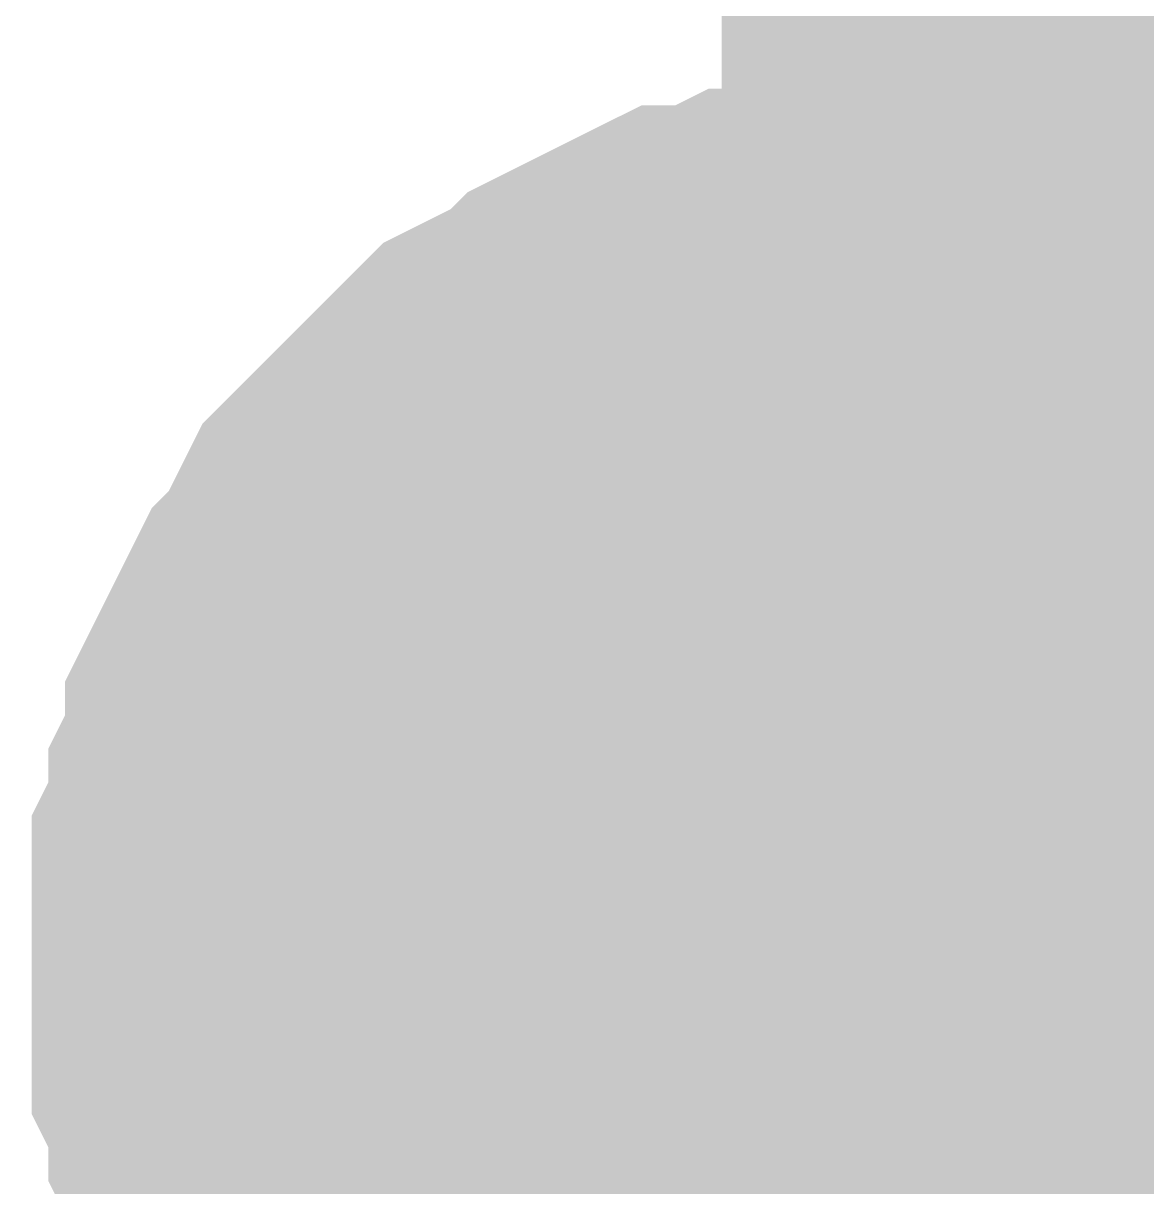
# Model space of a CAD drawing. Header units: inches. Extents: x 0 to 569, y 0 to 432.
# Drawn here: x 60.306 to 61.133, y 81.109 to 81.967 of the extents above; entities that cross this region are included whole.
import ezdxf

# ---------------------------------------------------------------- set-up
doc = ezdxf.new("R2010")
doc.units = ezdxf.units.IN
doc.layers.add('Sheet', color=255, linetype='Continuous')

msp = doc.modelspace()

# ---------------------------------------------------------------- linework, layer by layer
at = {"layer": 'Sheet'}
for points in [[(60.96992, 81.27256, 0.29972, 0.29972, 0), (63.5, 116.83008, 0.29972, 0.29972, 0), (55.88496, 119.37256, 0.29972, 0.29972, 0)], [(25.4, 93.97256, 0.29972, 0.29972, 0), (35.56992, 93.97256, 0.29972, 0.29972, 0), (35.56992, 91.43008, 0.29972, 0.29972, 0), (40.64248, 91.43008, 0.29972, 0.29972, 0), (40.64248, 83.81504, 0.29972, 0.29972, 0), (60.96992, 83.81504, 0.29972, 0.29972, 0), (60.96992, 81.27256, 0.29972, 0.29972, 0)], [(60.46143, 81.27256, 0.29972, 0.29972, 0), (60.46143, 81.29736, 0.29972, 0.29972, 0), (60.46143, 81.32217, 0.29972, 0.29972, 0), (60.46143, 81.34697, 0.29972, 0.29972, 0), (60.47383, 81.37178, 0.29972, 0.29972, 0), (60.47383, 81.39658, 0.29972, 0.29972, 0), (60.48623, 81.42139, 0.29972, 0.29972, 0), (60.48623, 81.44619, 0.29972, 0.29972, 0), (60.49863, 81.471, 0.29972, 0.29972, 0), (60.51104, 81.4958, 0.29972, 0.29972, 0), (60.52344, 81.52061, 0.29972, 0.29972, 0), (60.53584, 81.53301, 0.29972, 0.29972, 0), (60.54824, 81.55781, 0.29972, 0.29972, 0), (60.56064, 81.58262, 0.29972, 0.29972, 0), (60.57305, 81.59502, 0.29972, 0.29972, 0), (60.59785, 81.61982, 0.29972, 0.29972, 0), (60.61025, 81.63223, 0.29972, 0.29972, 0), (60.62266, 81.64463, 0.29972, 0.29972, 0), (60.64746, 81.66943, 0.29972, 0.29972, 0), (60.65986, 81.68184, 0.29972, 0.29972, 0), (60.68467, 81.69424, 0.29972, 0.29972, 0), (60.70947, 81.70664, 0.29972, 0.29972, 0), (60.72187, 81.71904, 0.29972, 0.29972, 0), (60.74668, 81.73145, 0.29972, 0.29972, 0), (60.77148, 81.74385, 0.29972, 0.29972, 0), (60.79629, 81.75625, 0.29972, 0.29972, 0), (60.82109, 81.75625, 0.29972, 0.29972, 0), (60.8459, 81.76865, 0.29972, 0.29972, 0), (60.8707, 81.76865, 0.29972, 0.29972, 0), (60.89551, 81.78105, 0.29972, 0.29972, 0), (60.92031, 81.78105, 0.29972, 0.29972, 0), (60.94512, 81.78105, 0.29972, 0.29972, 0), (60.96992, 81.78105, 0.29972, 0.29972, 0)], [(60.46143, 81.27256, 0.29972, 0.29972, 0), (60.46143, 81.29736, 0.29972, 0.29972, 0), (60.46143, 81.32217, 0.29972, 0.29972, 0), (60.46143, 81.34697, 0.29972, 0.29972, 0), (60.47383, 81.37178, 0.29972, 0.29972, 0), (60.47383, 81.39658, 0.29972, 0.29972, 0), (60.48623, 81.42139, 0.29972, 0.29972, 0), (60.48623, 81.44619, 0.29972, 0.29972, 0), (60.49863, 81.471, 0.29972, 0.29972, 0), (60.51104, 81.4958, 0.29972, 0.29972, 0), (60.52344, 81.52061, 0.29972, 0.29972, 0), (60.53584, 81.53301, 0.29972, 0.29972, 0), (60.54824, 81.55781, 0.29972, 0.29972, 0), (60.56064, 81.58262, 0.29972, 0.29972, 0), (60.57305, 81.59502, 0.29972, 0.29972, 0), (60.59785, 81.61982, 0.29972, 0.29972, 0), (60.61025, 81.63223, 0.29972, 0.29972, 0), (60.62266, 81.64463, 0.29972, 0.29972, 0), (60.64746, 81.66943, 0.29972, 0.29972, 0), (60.65986, 81.68184, 0.29972, 0.29972, 0), (60.68467, 81.69424, 0.29972, 0.29972, 0), (60.70947, 81.70664, 0.29972, 0.29972, 0), (60.72187, 81.71904, 0.29972, 0.29972, 0), (60.74668, 81.73145, 0.29972, 0.29972, 0), (60.77148, 81.74385, 0.29972, 0.29972, 0), (60.79629, 81.75625, 0.29972, 0.29972, 0), (60.82109, 81.75625, 0.29972, 0.29972, 0), (60.8459, 81.76865, 0.29972, 0.29972, 0), (60.8707, 81.76865, 0.29972, 0.29972, 0), (60.89551, 81.78105, 0.29972, 0.29972, 0), (60.92031, 81.78105, 0.29972, 0.29972, 0), (60.94512, 81.78105, 0.29972, 0.29972, 0), (60.96992, 81.78105, 0.29972, 0.29972, 0)], [(60.46143, 81.27256, 0.29972, 0.29972, 0), (60.46143, 81.29736, 0.29972, 0.29972, 0), (60.46143, 81.32217, 0.29972, 0.29972, 0), (60.46143, 81.34697, 0.29972, 0.29972, 0), (60.47383, 81.37178, 0.29972, 0.29972, 0), (60.47383, 81.39658, 0.29972, 0.29972, 0), (60.48623, 81.42139, 0.29972, 0.29972, 0), (60.48623, 81.44619, 0.29972, 0.29972, 0), (60.49863, 81.471, 0.29972, 0.29972, 0), (60.51104, 81.4958, 0.29972, 0.29972, 0), (60.52344, 81.52061, 0.29972, 0.29972, 0), (60.53584, 81.53301, 0.29972, 0.29972, 0), (60.54824, 81.55781, 0.29972, 0.29972, 0), (60.56064, 81.58262, 0.29972, 0.29972, 0), (60.57305, 81.59502, 0.29972, 0.29972, 0), (60.59785, 81.61982, 0.29972, 0.29972, 0), (60.61025, 81.63223, 0.29972, 0.29972, 0), (60.62266, 81.64463, 0.29972, 0.29972, 0), (60.64746, 81.66943, 0.29972, 0.29972, 0), (60.65986, 81.68184, 0.29972, 0.29972, 0), (60.68467, 81.69424, 0.29972, 0.29972, 0), (60.70947, 81.70664, 0.29972, 0.29972, 0), (60.72187, 81.71904, 0.29972, 0.29972, 0), (60.74668, 81.73145, 0.29972, 0.29972, 0), (60.77148, 81.74385, 0.29972, 0.29972, 0), (60.79629, 81.75625, 0.29972, 0.29972, 0), (60.82109, 81.75625, 0.29972, 0.29972, 0), (60.8459, 81.76865, 0.29972, 0.29972, 0), (60.8707, 81.76865, 0.29972, 0.29972, 0), (60.89551, 81.78105, 0.29972, 0.29972, 0), (60.92031, 81.78105, 0.29972, 0.29972, 0), (60.94512, 81.78105, 0.29972, 0.29972, 0), (60.96992, 81.78105, 0.29972, 0.29972, 0)], [(60.46143, 81.27256, 0.29972, 0.29972, 0), (60.46143, 81.29736, 0.29972, 0.29972, 0), (60.46143, 81.32217, 0.29972, 0.29972, 0), (60.46143, 81.34697, 0.29972, 0.29972, 0), (60.47383, 81.37178, 0.29972, 0.29972, 0), (60.47383, 81.39658, 0.29972, 0.29972, 0), (60.48623, 81.42139, 0.29972, 0.29972, 0), (60.48623, 81.44619, 0.29972, 0.29972, 0), (60.49863, 81.471, 0.29972, 0.29972, 0), (60.51104, 81.4958, 0.29972, 0.29972, 0), (60.52344, 81.52061, 0.29972, 0.29972, 0), (60.53584, 81.53301, 0.29972, 0.29972, 0), (60.54824, 81.55781, 0.29972, 0.29972, 0), (60.56064, 81.58262, 0.29972, 0.29972, 0), (60.57305, 81.59502, 0.29972, 0.29972, 0), (60.59785, 81.61982, 0.29972, 0.29972, 0), (60.61025, 81.63223, 0.29972, 0.29972, 0), (60.62266, 81.64463, 0.29972, 0.29972, 0), (60.64746, 81.66943, 0.29972, 0.29972, 0), (60.65986, 81.68184, 0.29972, 0.29972, 0), (60.68467, 81.69424, 0.29972, 0.29972, 0), (60.70947, 81.70664, 0.29972, 0.29972, 0), (60.72187, 81.71904, 0.29972, 0.29972, 0), (60.74668, 81.73145, 0.29972, 0.29972, 0), (60.77148, 81.74385, 0.29972, 0.29972, 0), (60.79629, 81.75625, 0.29972, 0.29972, 0), (60.82109, 81.75625, 0.29972, 0.29972, 0), (60.8459, 81.76865, 0.29972, 0.29972, 0), (60.8707, 81.76865, 0.29972, 0.29972, 0), (60.89551, 81.78105, 0.29972, 0.29972, 0), (60.92031, 81.78105, 0.29972, 0.29972, 0), (60.94512, 81.78105, 0.29972, 0.29972, 0), (60.96992, 81.78105, 0.29972, 0.29972, 0)], [(60.46143, 81.27256, 0.29972, 0.29972, 0), (60.46143, 81.29736, 0.29972, 0.29972, 0), (60.46143, 81.32217, 0.29972, 0.29972, 0), (60.46143, 81.34697, 0.29972, 0.29972, 0), (60.47383, 81.37178, 0.29972, 0.29972, 0), (60.47383, 81.39658, 0.29972, 0.29972, 0), (60.48623, 81.42139, 0.29972, 0.29972, 0), (60.48623, 81.44619, 0.29972, 0.29972, 0), (60.49863, 81.471, 0.29972, 0.29972, 0), (60.51104, 81.4958, 0.29972, 0.29972, 0), (60.52344, 81.52061, 0.29972, 0.29972, 0), (60.53584, 81.53301, 0.29972, 0.29972, 0), (60.54824, 81.55781, 0.29972, 0.29972, 0), (60.56064, 81.58262, 0.29972, 0.29972, 0), (60.57305, 81.59502, 0.29972, 0.29972, 0), (60.59785, 81.61982, 0.29972, 0.29972, 0), (60.61025, 81.63223, 0.29972, 0.29972, 0), (60.62266, 81.64463, 0.29972, 0.29972, 0), (60.64746, 81.66943, 0.29972, 0.29972, 0), (60.65986, 81.68184, 0.29972, 0.29972, 0), (60.68467, 81.69424, 0.29972, 0.29972, 0), (60.70947, 81.70664, 0.29972, 0.29972, 0), (60.72187, 81.71904, 0.29972, 0.29972, 0), (60.74668, 81.73145, 0.29972, 0.29972, 0), (60.77148, 81.74385, 0.29972, 0.29972, 0), (60.79629, 81.75625, 0.29972, 0.29972, 0), (60.82109, 81.75625, 0.29972, 0.29972, 0), (60.8459, 81.76865, 0.29972, 0.29972, 0), (60.8707, 81.76865, 0.29972, 0.29972, 0), (60.89551, 81.78105, 0.29972, 0.29972, 0), (60.92031, 81.78105, 0.29972, 0.29972, 0), (60.94512, 81.78105, 0.29972, 0.29972, 0), (60.96992, 81.78105, 0.29972, 0.29972, 0)], [(60.46143, 81.27256, 0.29972, 0.29972, 0), (60.46143, 81.29736, 0.29972, 0.29972, 0), (60.46143, 81.32217, 0.29972, 0.29972, 0), (60.46143, 81.34697, 0.29972, 0.29972, 0), (60.47383, 81.37178, 0.29972, 0.29972, 0), (60.47383, 81.39658, 0.29972, 0.29972, 0), (60.48623, 81.42139, 0.29972, 0.29972, 0), (60.48623, 81.44619, 0.29972, 0.29972, 0), (60.49863, 81.471, 0.29972, 0.29972, 0), (60.51104, 81.4958, 0.29972, 0.29972, 0), (60.52344, 81.52061, 0.29972, 0.29972, 0), (60.53584, 81.53301, 0.29972, 0.29972, 0), (60.54824, 81.55781, 0.29972, 0.29972, 0), (60.56064, 81.58262, 0.29972, 0.29972, 0), (60.57305, 81.59502, 0.29972, 0.29972, 0), (60.59785, 81.61982, 0.29972, 0.29972, 0), (60.61025, 81.63223, 0.29972, 0.29972, 0), (60.62266, 81.64463, 0.29972, 0.29972, 0), (60.64746, 81.66943, 0.29972, 0.29972, 0), (60.65986, 81.68184, 0.29972, 0.29972, 0), (60.68467, 81.69424, 0.29972, 0.29972, 0), (60.70947, 81.70664, 0.29972, 0.29972, 0), (60.72187, 81.71904, 0.29972, 0.29972, 0), (60.74668, 81.73145, 0.29972, 0.29972, 0), (60.77148, 81.74385, 0.29972, 0.29972, 0), (60.79629, 81.75625, 0.29972, 0.29972, 0), (60.82109, 81.75625, 0.29972, 0.29972, 0), (60.8459, 81.76865, 0.29972, 0.29972, 0), (60.8707, 81.76865, 0.29972, 0.29972, 0), (60.89551, 81.78105, 0.29972, 0.29972, 0), (60.92031, 81.78105, 0.29972, 0.29972, 0), (60.94512, 81.78105, 0.29972, 0.29972, 0), (60.96992, 81.78105, 0.29972, 0.29972, 0)], [(60.46143, 81.27256, 0.29972, 0.29972, 0), (60.46143, 81.29736, 0.29972, 0.29972, 0), (60.46143, 81.32217, 0.29972, 0.29972, 0), (60.46143, 81.34697, 0.29972, 0.29972, 0), (60.47383, 81.37178, 0.29972, 0.29972, 0), (60.47383, 81.39658, 0.29972, 0.29972, 0), (60.48623, 81.42139, 0.29972, 0.29972, 0), (60.48623, 81.44619, 0.29972, 0.29972, 0), (60.49863, 81.471, 0.29972, 0.29972, 0), (60.51104, 81.4958, 0.29972, 0.29972, 0), (60.52344, 81.52061, 0.29972, 0.29972, 0), (60.53584, 81.53301, 0.29972, 0.29972, 0), (60.54824, 81.55781, 0.29972, 0.29972, 0), (60.56064, 81.58262, 0.29972, 0.29972, 0), (60.57305, 81.59502, 0.29972, 0.29972, 0), (60.59785, 81.61982, 0.29972, 0.29972, 0), (60.61025, 81.63223, 0.29972, 0.29972, 0), (60.62266, 81.64463, 0.29972, 0.29972, 0), (60.64746, 81.66943, 0.29972, 0.29972, 0), (60.65986, 81.68184, 0.29972, 0.29972, 0), (60.68467, 81.69424, 0.29972, 0.29972, 0), (60.70947, 81.70664, 0.29972, 0.29972, 0), (60.72187, 81.71904, 0.29972, 0.29972, 0), (60.74668, 81.73145, 0.29972, 0.29972, 0), (60.77148, 81.74385, 0.29972, 0.29972, 0), (60.79629, 81.75625, 0.29972, 0.29972, 0), (60.82109, 81.75625, 0.29972, 0.29972, 0), (60.8459, 81.76865, 0.29972, 0.29972, 0), (60.8707, 81.76865, 0.29972, 0.29972, 0), (60.89551, 81.78105, 0.29972, 0.29972, 0), (60.92031, 81.78105, 0.29972, 0.29972, 0), (60.94512, 81.78105, 0.29972, 0.29972, 0), (60.96992, 81.78105, 0.29972, 0.29972, 0)], [(60.96992, 81.78105, 0.29972, 0.29972, 0), (60.96992, 81.78105, 0.29972, 0.29972, 0)], [(60.96992, 81.78105, 0.29972, 0.29972, 0), (60.99473, 81.78105, 0.29972, 0.29972, 0), (61.01953, 81.78105, 0.29972, 0.29972, 0), (61.04434, 81.78105, 0.29972, 0.29972, 0), (61.06914, 81.76865, 0.29972, 0.29972, 0), (61.09395, 81.76865, 0.29972, 0.29972, 0), (61.11875, 81.75625, 0.29972, 0.29972, 0), (61.14355, 81.75625, 0.29972, 0.29972, 0), (61.16836, 81.74385, 0.29972, 0.29972, 0), (61.18076, 81.73145, 0.29972, 0.29972, 0), (61.20557, 81.71904, 0.29972, 0.29972, 0), (61.23037, 81.70664, 0.29972, 0.29972, 0), (61.25518, 81.69424, 0.29972, 0.29972, 0), (61.26758, 81.68184, 0.29972, 0.29972, 0), (61.29238, 81.66943, 0.29972, 0.29972, 0)], [(60.96992, 81.78105, 0.29972, 0.29972, 0), (60.96992, 81.78105, 0.29972, 0.29972, 0)], [(60.96992, 81.78105, 0.29972, 0.29972, 0), (60.99473, 81.78105, 0.29972, 0.29972, 0), (61.01953, 81.78105, 0.29972, 0.29972, 0), (61.04434, 81.78105, 0.29972, 0.29972, 0), (61.06914, 81.76865, 0.29972, 0.29972, 0), (61.09395, 81.76865, 0.29972, 0.29972, 0), (61.11875, 81.75625, 0.29972, 0.29972, 0), (61.14355, 81.75625, 0.29972, 0.29972, 0), (61.16836, 81.74385, 0.29972, 0.29972, 0), (61.18076, 81.73145, 0.29972, 0.29972, 0), (61.20557, 81.71904, 0.29972, 0.29972, 0), (61.23037, 81.70664, 0.29972, 0.29972, 0), (61.25518, 81.69424, 0.29972, 0.29972, 0), (61.26758, 81.68184, 0.29972, 0.29972, 0), (61.29238, 81.66943, 0.29972, 0.29972, 0)], [(60.96992, 81.78105, 0.29972, 0.29972, 0), (60.96992, 81.78105, 0.29972, 0.29972, 0)], [(60.96992, 81.78105, 0.29972, 0.29972, 0), (60.99473, 81.78105, 0.29972, 0.29972, 0), (61.01953, 81.78105, 0.29972, 0.29972, 0), (61.04434, 81.78105, 0.29972, 0.29972, 0), (61.06914, 81.76865, 0.29972, 0.29972, 0), (61.09395, 81.76865, 0.29972, 0.29972, 0), (61.11875, 81.75625, 0.29972, 0.29972, 0), (61.14355, 81.75625, 0.29972, 0.29972, 0), (61.16836, 81.74385, 0.29972, 0.29972, 0), (61.18076, 81.73145, 0.29972, 0.29972, 0), (61.20557, 81.71904, 0.29972, 0.29972, 0), (61.23037, 81.70664, 0.29972, 0.29972, 0), (61.25518, 81.69424, 0.29972, 0.29972, 0), (61.26758, 81.68184, 0.29972, 0.29972, 0), (61.29238, 81.66943, 0.29972, 0.29972, 0)], [(60.96992, 81.78105, 0.29972, 0.29972, 0), (60.96992, 81.78105, 0.29972, 0.29972, 0)], [(60.96992, 81.78105, 0.29972, 0.29972, 0), (60.99473, 81.78105, 0.29972, 0.29972, 0), (61.01953, 81.78105, 0.29972, 0.29972, 0), (61.04434, 81.78105, 0.29972, 0.29972, 0), (61.06914, 81.76865, 0.29972, 0.29972, 0), (61.09395, 81.76865, 0.29972, 0.29972, 0), (61.11875, 81.75625, 0.29972, 0.29972, 0), (61.14355, 81.75625, 0.29972, 0.29972, 0), (61.16836, 81.74385, 0.29972, 0.29972, 0), (61.18076, 81.73145, 0.29972, 0.29972, 0), (61.20557, 81.71904, 0.29972, 0.29972, 0), (61.23037, 81.70664, 0.29972, 0.29972, 0), (61.25518, 81.69424, 0.29972, 0.29972, 0), (61.26758, 81.68184, 0.29972, 0.29972, 0), (61.29238, 81.66943, 0.29972, 0.29972, 0)], [(60.96992, 81.78105, 0.29972, 0.29972, 0), (60.96992, 81.78105, 0.29972, 0.29972, 0)], [(60.96992, 81.78105, 0.29972, 0.29972, 0), (60.99473, 81.78105, 0.29972, 0.29972, 0), (61.01953, 81.78105, 0.29972, 0.29972, 0), (61.04434, 81.78105, 0.29972, 0.29972, 0), (61.06914, 81.76865, 0.29972, 0.29972, 0), (61.09395, 81.76865, 0.29972, 0.29972, 0), (61.11875, 81.75625, 0.29972, 0.29972, 0), (61.14355, 81.75625, 0.29972, 0.29972, 0), (61.16836, 81.74385, 0.29972, 0.29972, 0), (61.18076, 81.73145, 0.29972, 0.29972, 0), (61.20557, 81.71904, 0.29972, 0.29972, 0), (61.23037, 81.70664, 0.29972, 0.29972, 0), (61.25518, 81.69424, 0.29972, 0.29972, 0), (61.26758, 81.68184, 0.29972, 0.29972, 0), (61.29238, 81.66943, 0.29972, 0.29972, 0)], [(60.96992, 81.78105, 0.29972, 0.29972, 0), (60.96992, 81.78105, 0.29972, 0.29972, 0)], [(60.96992, 81.78105, 0.29972, 0.29972, 0), (60.99473, 81.78105, 0.29972, 0.29972, 0), (61.01953, 81.78105, 0.29972, 0.29972, 0), (61.04434, 81.78105, 0.29972, 0.29972, 0), (61.06914, 81.76865, 0.29972, 0.29972, 0), (61.09395, 81.76865, 0.29972, 0.29972, 0), (61.11875, 81.75625, 0.29972, 0.29972, 0), (61.14355, 81.75625, 0.29972, 0.29972, 0), (61.16836, 81.74385, 0.29972, 0.29972, 0), (61.18076, 81.73145, 0.29972, 0.29972, 0), (61.20557, 81.71904, 0.29972, 0.29972, 0), (61.23037, 81.70664, 0.29972, 0.29972, 0), (61.25518, 81.69424, 0.29972, 0.29972, 0), (61.26758, 81.68184, 0.29972, 0.29972, 0), (61.29238, 81.66943, 0.29972, 0.29972, 0)], [(60.96992, 81.78105, 0.29972, 0.29972, 0), (60.96992, 81.78105, 0.29972, 0.29972, 0)], [(60.96992, 81.78105, 0.29972, 0.29972, 0), (60.99473, 81.78105, 0.29972, 0.29972, 0), (61.01953, 81.78105, 0.29972, 0.29972, 0), (61.04434, 81.78105, 0.29972, 0.29972, 0), (61.06914, 81.76865, 0.29972, 0.29972, 0), (61.09395, 81.76865, 0.29972, 0.29972, 0), (61.11875, 81.75625, 0.29972, 0.29972, 0), (61.14355, 81.75625, 0.29972, 0.29972, 0), (61.16836, 81.74385, 0.29972, 0.29972, 0), (61.18076, 81.73145, 0.29972, 0.29972, 0), (61.20557, 81.71904, 0.29972, 0.29972, 0), (61.23037, 81.70664, 0.29972, 0.29972, 0), (61.25518, 81.69424, 0.29972, 0.29972, 0), (61.26758, 81.68184, 0.29972, 0.29972, 0), (61.29238, 81.66943, 0.29972, 0.29972, 0)], [(60.46143, 81.27256, 0.09906, 0.09906, 0), (60.46143, 81.29736, 0.09906, 0.09906, 0), (60.46143, 81.32217, 0.09906, 0.09906, 0), (60.46143, 81.34697, 0.09906, 0.09906, 0), (60.47383, 81.37178, 0.09906, 0.09906, 0), (60.47383, 81.39658, 0.09906, 0.09906, 0), (60.48623, 81.42139, 0.09906, 0.09906, 0), (60.48623, 81.44619, 0.09906, 0.09906, 0), (60.49863, 81.471, 0.09906, 0.09906, 0), (60.51104, 81.4958, 0.09906, 0.09906, 0), (60.52344, 81.52061, 0.09906, 0.09906, 0), (60.53584, 81.53301, 0.09906, 0.09906, 0), (60.54824, 81.55781, 0.09906, 0.09906, 0), (60.56064, 81.58262, 0.09906, 0.09906, 0), (60.57305, 81.59502, 0.09906, 0.09906, 0), (60.59785, 81.61982, 0.09906, 0.09906, 0), (60.61025, 81.63223, 0.09906, 0.09906, 0), (60.62266, 81.64463, 0.09906, 0.09906, 0), (60.64746, 81.66943, 0.09906, 0.09906, 0), (60.65986, 81.68184, 0.09906, 0.09906, 0), (60.68467, 81.69424, 0.09906, 0.09906, 0), (60.70947, 81.70664, 0.09906, 0.09906, 0), (60.72187, 81.71904, 0.09906, 0.09906, 0), (60.74668, 81.73145, 0.09906, 0.09906, 0), (60.77148, 81.74385, 0.09906, 0.09906, 0), (60.79629, 81.75625, 0.09906, 0.09906, 0), (60.82109, 81.75625, 0.09906, 0.09906, 0), (60.8459, 81.76865, 0.09906, 0.09906, 0), (60.8707, 81.76865, 0.09906, 0.09906, 0), (60.89551, 81.78105, 0.09906, 0.09906, 0), (60.92031, 81.78105, 0.09906, 0.09906, 0), (60.94512, 81.78105, 0.09906, 0.09906, 0), (60.96992, 81.78105, 0.09906, 0.09906, 0)], [(60.46143, 81.27256, 0.09906, 0.09906, 0), (60.46143, 81.29736, 0.09906, 0.09906, 0), (60.46143, 81.32217, 0.09906, 0.09906, 0), (60.46143, 81.34697, 0.09906, 0.09906, 0), (60.47383, 81.37178, 0.09906, 0.09906, 0), (60.47383, 81.39658, 0.09906, 0.09906, 0), (60.48623, 81.42139, 0.09906, 0.09906, 0), (60.48623, 81.44619, 0.09906, 0.09906, 0), (60.49863, 81.471, 0.09906, 0.09906, 0), (60.51104, 81.4958, 0.09906, 0.09906, 0), (60.52344, 81.52061, 0.09906, 0.09906, 0), (60.53584, 81.53301, 0.09906, 0.09906, 0), (60.54824, 81.55781, 0.09906, 0.09906, 0), (60.56064, 81.58262, 0.09906, 0.09906, 0), (60.57305, 81.59502, 0.09906, 0.09906, 0), (60.59785, 81.61982, 0.09906, 0.09906, 0), (60.61025, 81.63223, 0.09906, 0.09906, 0), (60.62266, 81.64463, 0.09906, 0.09906, 0), (60.64746, 81.66943, 0.09906, 0.09906, 0), (60.65986, 81.68184, 0.09906, 0.09906, 0), (60.68467, 81.69424, 0.09906, 0.09906, 0), (60.70947, 81.70664, 0.09906, 0.09906, 0), (60.72187, 81.71904, 0.09906, 0.09906, 0), (60.74668, 81.73145, 0.09906, 0.09906, 0), (60.77148, 81.74385, 0.09906, 0.09906, 0), (60.79629, 81.75625, 0.09906, 0.09906, 0), (60.82109, 81.75625, 0.09906, 0.09906, 0), (60.8459, 81.76865, 0.09906, 0.09906, 0), (60.8707, 81.76865, 0.09906, 0.09906, 0), (60.89551, 81.78105, 0.09906, 0.09906, 0), (60.92031, 81.78105, 0.09906, 0.09906, 0), (60.94512, 81.78105, 0.09906, 0.09906, 0), (60.96992, 81.78105, 0.09906, 0.09906, 0)], [(60.46143, 81.27256, 0.09906, 0.09906, 0), (60.46143, 81.29736, 0.09906, 0.09906, 0), (60.46143, 81.32217, 0.09906, 0.09906, 0), (60.46143, 81.34697, 0.09906, 0.09906, 0), (60.47383, 81.37178, 0.09906, 0.09906, 0), (60.47383, 81.39658, 0.09906, 0.09906, 0), (60.48623, 81.42139, 0.09906, 0.09906, 0), (60.48623, 81.44619, 0.09906, 0.09906, 0), (60.49863, 81.471, 0.09906, 0.09906, 0), (60.51104, 81.4958, 0.09906, 0.09906, 0), (60.52344, 81.52061, 0.09906, 0.09906, 0), (60.53584, 81.53301, 0.09906, 0.09906, 0), (60.54824, 81.55781, 0.09906, 0.09906, 0), (60.56064, 81.58262, 0.09906, 0.09906, 0), (60.57305, 81.59502, 0.09906, 0.09906, 0), (60.59785, 81.61982, 0.09906, 0.09906, 0), (60.61025, 81.63223, 0.09906, 0.09906, 0), (60.62266, 81.64463, 0.09906, 0.09906, 0), (60.64746, 81.66943, 0.09906, 0.09906, 0), (60.65986, 81.68184, 0.09906, 0.09906, 0), (60.68467, 81.69424, 0.09906, 0.09906, 0), (60.70947, 81.70664, 0.09906, 0.09906, 0), (60.72187, 81.71904, 0.09906, 0.09906, 0), (60.74668, 81.73145, 0.09906, 0.09906, 0), (60.77148, 81.74385, 0.09906, 0.09906, 0), (60.79629, 81.75625, 0.09906, 0.09906, 0), (60.82109, 81.75625, 0.09906, 0.09906, 0), (60.8459, 81.76865, 0.09906, 0.09906, 0), (60.8707, 81.76865, 0.09906, 0.09906, 0), (60.89551, 81.78105, 0.09906, 0.09906, 0), (60.92031, 81.78105, 0.09906, 0.09906, 0), (60.94512, 81.78105, 0.09906, 0.09906, 0), (60.96992, 81.78105, 0.09906, 0.09906, 0)], [(60.46143, 81.27256, 0.09906, 0.09906, 0), (60.46143, 81.29736, 0.09906, 0.09906, 0), (60.46143, 81.32217, 0.09906, 0.09906, 0), (60.46143, 81.34697, 0.09906, 0.09906, 0), (60.47383, 81.37178, 0.09906, 0.09906, 0), (60.47383, 81.39658, 0.09906, 0.09906, 0), (60.48623, 81.42139, 0.09906, 0.09906, 0), (60.48623, 81.44619, 0.09906, 0.09906, 0), (60.49863, 81.471, 0.09906, 0.09906, 0), (60.51104, 81.4958, 0.09906, 0.09906, 0), (60.52344, 81.52061, 0.09906, 0.09906, 0), (60.53584, 81.53301, 0.09906, 0.09906, 0), (60.54824, 81.55781, 0.09906, 0.09906, 0), (60.56064, 81.58262, 0.09906, 0.09906, 0), (60.57305, 81.59502, 0.09906, 0.09906, 0), (60.59785, 81.61982, 0.09906, 0.09906, 0), (60.61025, 81.63223, 0.09906, 0.09906, 0), (60.62266, 81.64463, 0.09906, 0.09906, 0), (60.64746, 81.66943, 0.09906, 0.09906, 0), (60.65986, 81.68184, 0.09906, 0.09906, 0), (60.68467, 81.69424, 0.09906, 0.09906, 0), (60.70947, 81.70664, 0.09906, 0.09906, 0), (60.72187, 81.71904, 0.09906, 0.09906, 0), (60.74668, 81.73145, 0.09906, 0.09906, 0), (60.77148, 81.74385, 0.09906, 0.09906, 0), (60.79629, 81.75625, 0.09906, 0.09906, 0), (60.82109, 81.75625, 0.09906, 0.09906, 0), (60.8459, 81.76865, 0.09906, 0.09906, 0), (60.8707, 81.76865, 0.09906, 0.09906, 0), (60.89551, 81.78105, 0.09906, 0.09906, 0), (60.92031, 81.78105, 0.09906, 0.09906, 0), (60.94512, 81.78105, 0.09906, 0.09906, 0), (60.96992, 81.78105, 0.09906, 0.09906, 0)], [(60.46143, 81.27256, 0.09906, 0.09906, 0), (60.46143, 81.29736, 0.09906, 0.09906, 0), (60.46143, 81.32217, 0.09906, 0.09906, 0), (60.46143, 81.34697, 0.09906, 0.09906, 0), (60.47383, 81.37178, 0.09906, 0.09906, 0), (60.47383, 81.39658, 0.09906, 0.09906, 0), (60.48623, 81.42139, 0.09906, 0.09906, 0), (60.48623, 81.44619, 0.09906, 0.09906, 0), (60.49863, 81.471, 0.09906, 0.09906, 0), (60.51104, 81.4958, 0.09906, 0.09906, 0), (60.52344, 81.52061, 0.09906, 0.09906, 0), (60.53584, 81.53301, 0.09906, 0.09906, 0), (60.54824, 81.55781, 0.09906, 0.09906, 0), (60.56064, 81.58262, 0.09906, 0.09906, 0), (60.57305, 81.59502, 0.09906, 0.09906, 0), (60.59785, 81.61982, 0.09906, 0.09906, 0), (60.61025, 81.63223, 0.09906, 0.09906, 0), (60.62266, 81.64463, 0.09906, 0.09906, 0), (60.64746, 81.66943, 0.09906, 0.09906, 0), (60.65986, 81.68184, 0.09906, 0.09906, 0), (60.68467, 81.69424, 0.09906, 0.09906, 0), (60.70947, 81.70664, 0.09906, 0.09906, 0), (60.72187, 81.71904, 0.09906, 0.09906, 0), (60.74668, 81.73145, 0.09906, 0.09906, 0), (60.77148, 81.74385, 0.09906, 0.09906, 0), (60.79629, 81.75625, 0.09906, 0.09906, 0), (60.82109, 81.75625, 0.09906, 0.09906, 0), (60.8459, 81.76865, 0.09906, 0.09906, 0), (60.8707, 81.76865, 0.09906, 0.09906, 0), (60.89551, 81.78105, 0.09906, 0.09906, 0), (60.92031, 81.78105, 0.09906, 0.09906, 0), (60.94512, 81.78105, 0.09906, 0.09906, 0), (60.96992, 81.78105, 0.09906, 0.09906, 0)], [(60.46143, 81.27256, 0.09906, 0.09906, 0), (60.46143, 81.29736, 0.09906, 0.09906, 0), (60.46143, 81.32217, 0.09906, 0.09906, 0), (60.46143, 81.34697, 0.09906, 0.09906, 0), (60.47383, 81.37178, 0.09906, 0.09906, 0), (60.47383, 81.39658, 0.09906, 0.09906, 0), (60.48623, 81.42139, 0.09906, 0.09906, 0), (60.48623, 81.44619, 0.09906, 0.09906, 0), (60.49863, 81.471, 0.09906, 0.09906, 0), (60.51104, 81.4958, 0.09906, 0.09906, 0), (60.52344, 81.52061, 0.09906, 0.09906, 0), (60.53584, 81.53301, 0.09906, 0.09906, 0), (60.54824, 81.55781, 0.09906, 0.09906, 0), (60.56064, 81.58262, 0.09906, 0.09906, 0), (60.57305, 81.59502, 0.09906, 0.09906, 0), (60.59785, 81.61982, 0.09906, 0.09906, 0), (60.61025, 81.63223, 0.09906, 0.09906, 0), (60.62266, 81.64463, 0.09906, 0.09906, 0), (60.64746, 81.66943, 0.09906, 0.09906, 0), (60.65986, 81.68184, 0.09906, 0.09906, 0), (60.68467, 81.69424, 0.09906, 0.09906, 0), (60.70947, 81.70664, 0.09906, 0.09906, 0), (60.72187, 81.71904, 0.09906, 0.09906, 0), (60.74668, 81.73145, 0.09906, 0.09906, 0), (60.77148, 81.74385, 0.09906, 0.09906, 0), (60.79629, 81.75625, 0.09906, 0.09906, 0), (60.82109, 81.75625, 0.09906, 0.09906, 0), (60.8459, 81.76865, 0.09906, 0.09906, 0), (60.8707, 81.76865, 0.09906, 0.09906, 0), (60.89551, 81.78105, 0.09906, 0.09906, 0), (60.92031, 81.78105, 0.09906, 0.09906, 0), (60.94512, 81.78105, 0.09906, 0.09906, 0), (60.96992, 81.78105, 0.09906, 0.09906, 0)], [(60.46143, 81.27256, 0.09906, 0.09906, 0), (60.46143, 81.29736, 0.09906, 0.09906, 0), (60.46143, 81.32217, 0.09906, 0.09906, 0), (60.46143, 81.34697, 0.09906, 0.09906, 0), (60.47383, 81.37178, 0.09906, 0.09906, 0), (60.47383, 81.39658, 0.09906, 0.09906, 0), (60.48623, 81.42139, 0.09906, 0.09906, 0), (60.48623, 81.44619, 0.09906, 0.09906, 0), (60.49863, 81.471, 0.09906, 0.09906, 0), (60.51104, 81.4958, 0.09906, 0.09906, 0), (60.52344, 81.52061, 0.09906, 0.09906, 0), (60.53584, 81.53301, 0.09906, 0.09906, 0), (60.54824, 81.55781, 0.09906, 0.09906, 0), (60.56064, 81.58262, 0.09906, 0.09906, 0), (60.57305, 81.59502, 0.09906, 0.09906, 0), (60.59785, 81.61982, 0.09906, 0.09906, 0), (60.61025, 81.63223, 0.09906, 0.09906, 0), (60.62266, 81.64463, 0.09906, 0.09906, 0), (60.64746, 81.66943, 0.09906, 0.09906, 0), (60.65986, 81.68184, 0.09906, 0.09906, 0), (60.68467, 81.69424, 0.09906, 0.09906, 0), (60.70947, 81.70664, 0.09906, 0.09906, 0), (60.72187, 81.71904, 0.09906, 0.09906, 0), (60.74668, 81.73145, 0.09906, 0.09906, 0), (60.77148, 81.74385, 0.09906, 0.09906, 0), (60.79629, 81.75625, 0.09906, 0.09906, 0), (60.82109, 81.75625, 0.09906, 0.09906, 0), (60.8459, 81.76865, 0.09906, 0.09906, 0), (60.8707, 81.76865, 0.09906, 0.09906, 0), (60.89551, 81.78105, 0.09906, 0.09906, 0), (60.92031, 81.78105, 0.09906, 0.09906, 0), (60.94512, 81.78105, 0.09906, 0.09906, 0), (60.96992, 81.78105, 0.09906, 0.09906, 0)], [(60.96992, 81.78105, 0.09906, 0.09906, 0), (60.96992, 81.78105, 0.09906, 0.09906, 0)], [(60.96992, 81.78105, 0.09906, 0.09906, 0), (60.99473, 81.78105, 0.09906, 0.09906, 0), (61.01953, 81.78105, 0.09906, 0.09906, 0), (61.04434, 81.78105, 0.09906, 0.09906, 0), (61.06914, 81.76865, 0.09906, 0.09906, 0), (61.09395, 81.76865, 0.09906, 0.09906, 0), (61.11875, 81.75625, 0.09906, 0.09906, 0), (61.14355, 81.75625, 0.09906, 0.09906, 0), (61.16836, 81.74385, 0.09906, 0.09906, 0), (61.18076, 81.73145, 0.09906, 0.09906, 0), (61.20557, 81.71904, 0.09906, 0.09906, 0)], [(60.96992, 81.78105, 0.09906, 0.09906, 0), (60.96992, 81.78105, 0.09906, 0.09906, 0)], [(60.96992, 81.78105, 0.09906, 0.09906, 0), (60.99473, 81.78105, 0.09906, 0.09906, 0), (61.01953, 81.78105, 0.09906, 0.09906, 0), (61.04434, 81.78105, 0.09906, 0.09906, 0), (61.06914, 81.76865, 0.09906, 0.09906, 0), (61.09395, 81.76865, 0.09906, 0.09906, 0), (61.11875, 81.75625, 0.09906, 0.09906, 0), (61.14355, 81.75625, 0.09906, 0.09906, 0), (61.16836, 81.74385, 0.09906, 0.09906, 0), (61.18076, 81.73145, 0.09906, 0.09906, 0), (61.20557, 81.71904, 0.09906, 0.09906, 0)], [(60.96992, 81.78105, 0.09906, 0.09906, 0), (60.96992, 81.78105, 0.09906, 0.09906, 0)], [(60.96992, 81.78105, 0.09906, 0.09906, 0), (60.99473, 81.78105, 0.09906, 0.09906, 0), (61.01953, 81.78105, 0.09906, 0.09906, 0), (61.04434, 81.78105, 0.09906, 0.09906, 0), (61.06914, 81.76865, 0.09906, 0.09906, 0), (61.09395, 81.76865, 0.09906, 0.09906, 0), (61.11875, 81.75625, 0.09906, 0.09906, 0), (61.14355, 81.75625, 0.09906, 0.09906, 0), (61.16836, 81.74385, 0.09906, 0.09906, 0), (61.18076, 81.73145, 0.09906, 0.09906, 0), (61.20557, 81.71904, 0.09906, 0.09906, 0)], [(60.96992, 81.78105, 0.09906, 0.09906, 0), (60.96992, 81.78105, 0.09906, 0.09906, 0)], [(60.96992, 81.78105, 0.09906, 0.09906, 0), (60.99473, 81.78105, 0.09906, 0.09906, 0), (61.01953, 81.78105, 0.09906, 0.09906, 0), (61.04434, 81.78105, 0.09906, 0.09906, 0), (61.06914, 81.76865, 0.09906, 0.09906, 0), (61.09395, 81.76865, 0.09906, 0.09906, 0), (61.11875, 81.75625, 0.09906, 0.09906, 0), (61.14355, 81.75625, 0.09906, 0.09906, 0), (61.16836, 81.74385, 0.09906, 0.09906, 0), (61.18076, 81.73145, 0.09906, 0.09906, 0), (61.20557, 81.71904, 0.09906, 0.09906, 0)], [(60.96992, 81.78105, 0.09906, 0.09906, 0), (60.96992, 81.78105, 0.09906, 0.09906, 0)], [(60.96992, 81.78105, 0.09906, 0.09906, 0), (60.99473, 81.78105, 0.09906, 0.09906, 0), (61.01953, 81.78105, 0.09906, 0.09906, 0), (61.04434, 81.78105, 0.09906, 0.09906, 0), (61.06914, 81.76865, 0.09906, 0.09906, 0), (61.09395, 81.76865, 0.09906, 0.09906, 0), (61.11875, 81.75625, 0.09906, 0.09906, 0), (61.14355, 81.75625, 0.09906, 0.09906, 0), (61.16836, 81.74385, 0.09906, 0.09906, 0), (61.18076, 81.73145, 0.09906, 0.09906, 0), (61.20557, 81.71904, 0.09906, 0.09906, 0)], [(60.96992, 81.78105, 0.09906, 0.09906, 0), (60.96992, 81.78105, 0.09906, 0.09906, 0)], [(60.96992, 81.78105, 0.09906, 0.09906, 0), (60.99473, 81.78105, 0.09906, 0.09906, 0), (61.01953, 81.78105, 0.09906, 0.09906, 0), (61.04434, 81.78105, 0.09906, 0.09906, 0), (61.06914, 81.76865, 0.09906, 0.09906, 0), (61.09395, 81.76865, 0.09906, 0.09906, 0), (61.11875, 81.75625, 0.09906, 0.09906, 0), (61.14355, 81.75625, 0.09906, 0.09906, 0), (61.16836, 81.74385, 0.09906, 0.09906, 0), (61.18076, 81.73145, 0.09906, 0.09906, 0), (61.20557, 81.71904, 0.09906, 0.09906, 0)], [(60.96992, 81.78105, 0.09906, 0.09906, 0), (60.96992, 81.78105, 0.09906, 0.09906, 0)], [(60.96992, 81.78105, 0.09906, 0.09906, 0), (60.99473, 81.78105, 0.09906, 0.09906, 0), (61.01953, 81.78105, 0.09906, 0.09906, 0), (61.04434, 81.78105, 0.09906, 0.09906, 0), (61.06914, 81.76865, 0.09906, 0.09906, 0), (61.09395, 81.76865, 0.09906, 0.09906, 0), (61.11875, 81.75625, 0.09906, 0.09906, 0), (61.14355, 81.75625, 0.09906, 0.09906, 0), (61.16836, 81.74385, 0.09906, 0.09906, 0), (61.18076, 81.73145, 0.09906, 0.09906, 0), (61.20557, 81.71904, 0.09906, 0.09906, 0)], [(60.57305, 80.9501, 0.29972, 0.29972, 0), (60.56064, 80.9749, 0.29972, 0.29972, 0), (60.54824, 80.9873, 0.29972, 0.29972, 0), (60.53584, 81.01211, 0.29972, 0.29972, 0), (60.52344, 81.03691, 0.29972, 0.29972, 0), (60.51104, 81.06172, 0.29972, 0.29972, 0), (60.49863, 81.07412, 0.29972, 0.29972, 0), (60.48623, 81.09893, 0.29972, 0.29972, 0), (60.48623, 81.12373, 0.29972, 0.29972, 0), (60.47383, 81.14854, 0.29972, 0.29972, 0), (60.47383, 81.17334, 0.29972, 0.29972, 0), (60.46143, 81.19814, 0.29972, 0.29972, 0), (60.46143, 81.22295, 0.29972, 0.29972, 0), (60.46143, 81.24775, 0.29972, 0.29972, 0), (60.46143, 81.27256, 0.29972, 0.29972, 0)], [(60.46143, 81.27256, 0.29972, 0.29972, 0), (60.46143, 81.27256, 0.29972, 0.29972, 0)], [(60.57305, 80.9501, 0.29972, 0.29972, 0), (60.56064, 80.9749, 0.29972, 0.29972, 0), (60.54824, 80.9873, 0.29972, 0.29972, 0), (60.53584, 81.01211, 0.29972, 0.29972, 0), (60.52344, 81.03691, 0.29972, 0.29972, 0), (60.51104, 81.06172, 0.29972, 0.29972, 0), (60.49863, 81.07412, 0.29972, 0.29972, 0), (60.48623, 81.09893, 0.29972, 0.29972, 0), (60.48623, 81.12373, 0.29972, 0.29972, 0), (60.47383, 81.14854, 0.29972, 0.29972, 0), (60.47383, 81.17334, 0.29972, 0.29972, 0), (60.46143, 81.19814, 0.29972, 0.29972, 0), (60.46143, 81.22295, 0.29972, 0.29972, 0), (60.46143, 81.24775, 0.29972, 0.29972, 0), (60.46143, 81.27256, 0.29972, 0.29972, 0)], [(60.46143, 81.27256, 0.29972, 0.29972, 0), (60.46143, 81.27256, 0.29972, 0.29972, 0)], [(60.57305, 80.9501, 0.29972, 0.29972, 0), (60.56064, 80.9749, 0.29972, 0.29972, 0), (60.54824, 80.9873, 0.29972, 0.29972, 0), (60.53584, 81.01211, 0.29972, 0.29972, 0), (60.52344, 81.03691, 0.29972, 0.29972, 0), (60.51104, 81.06172, 0.29972, 0.29972, 0), (60.49863, 81.07412, 0.29972, 0.29972, 0), (60.48623, 81.09893, 0.29972, 0.29972, 0), (60.48623, 81.12373, 0.29972, 0.29972, 0), (60.47383, 81.14854, 0.29972, 0.29972, 0), (60.47383, 81.17334, 0.29972, 0.29972, 0), (60.46143, 81.19814, 0.29972, 0.29972, 0), (60.46143, 81.22295, 0.29972, 0.29972, 0), (60.46143, 81.24775, 0.29972, 0.29972, 0), (60.46143, 81.27256, 0.29972, 0.29972, 0)], [(60.46143, 81.27256, 0.29972, 0.29972, 0), (60.46143, 81.27256, 0.29972, 0.29972, 0)], [(60.57305, 80.9501, 0.29972, 0.29972, 0), (60.56064, 80.9749, 0.29972, 0.29972, 0), (60.54824, 80.9873, 0.29972, 0.29972, 0), (60.53584, 81.01211, 0.29972, 0.29972, 0), (60.52344, 81.03691, 0.29972, 0.29972, 0), (60.51104, 81.06172, 0.29972, 0.29972, 0), (60.49863, 81.07412, 0.29972, 0.29972, 0), (60.48623, 81.09893, 0.29972, 0.29972, 0), (60.48623, 81.12373, 0.29972, 0.29972, 0), (60.47383, 81.14854, 0.29972, 0.29972, 0), (60.47383, 81.17334, 0.29972, 0.29972, 0), (60.46143, 81.19814, 0.29972, 0.29972, 0), (60.46143, 81.22295, 0.29972, 0.29972, 0), (60.46143, 81.24775, 0.29972, 0.29972, 0), (60.46143, 81.27256, 0.29972, 0.29972, 0)], [(60.46143, 81.27256, 0.29972, 0.29972, 0), (60.46143, 81.27256, 0.29972, 0.29972, 0)], [(60.57305, 80.9501, 0.29972, 0.29972, 0), (60.56064, 80.9749, 0.29972, 0.29972, 0), (60.54824, 80.9873, 0.29972, 0.29972, 0), (60.53584, 81.01211, 0.29972, 0.29972, 0), (60.52344, 81.03691, 0.29972, 0.29972, 0), (60.51104, 81.06172, 0.29972, 0.29972, 0), (60.49863, 81.07412, 0.29972, 0.29972, 0), (60.48623, 81.09893, 0.29972, 0.29972, 0), (60.48623, 81.12373, 0.29972, 0.29972, 0), (60.47383, 81.14854, 0.29972, 0.29972, 0), (60.47383, 81.17334, 0.29972, 0.29972, 0), (60.46143, 81.19814, 0.29972, 0.29972, 0), (60.46143, 81.22295, 0.29972, 0.29972, 0), (60.46143, 81.24775, 0.29972, 0.29972, 0), (60.46143, 81.27256, 0.29972, 0.29972, 0)], [(60.46143, 81.27256, 0.29972, 0.29972, 0), (60.46143, 81.27256, 0.29972, 0.29972, 0)], [(60.57305, 80.9501, 0.29972, 0.29972, 0), (60.56064, 80.9749, 0.29972, 0.29972, 0), (60.54824, 80.9873, 0.29972, 0.29972, 0), (60.53584, 81.01211, 0.29972, 0.29972, 0), (60.52344, 81.03691, 0.29972, 0.29972, 0), (60.51104, 81.06172, 0.29972, 0.29972, 0), (60.49863, 81.07412, 0.29972, 0.29972, 0), (60.48623, 81.09893, 0.29972, 0.29972, 0), (60.48623, 81.12373, 0.29972, 0.29972, 0), (60.47383, 81.14854, 0.29972, 0.29972, 0), (60.47383, 81.17334, 0.29972, 0.29972, 0), (60.46143, 81.19814, 0.29972, 0.29972, 0), (60.46143, 81.22295, 0.29972, 0.29972, 0), (60.46143, 81.24775, 0.29972, 0.29972, 0), (60.46143, 81.27256, 0.29972, 0.29972, 0)], [(60.46143, 81.27256, 0.29972, 0.29972, 0), (60.46143, 81.27256, 0.29972, 0.29972, 0)], [(60.57305, 80.9501, 0.29972, 0.29972, 0), (60.56064, 80.9749, 0.29972, 0.29972, 0), (60.54824, 80.9873, 0.29972, 0.29972, 0), (60.53584, 81.01211, 0.29972, 0.29972, 0), (60.52344, 81.03691, 0.29972, 0.29972, 0), (60.51104, 81.06172, 0.29972, 0.29972, 0), (60.49863, 81.07412, 0.29972, 0.29972, 0), (60.48623, 81.09893, 0.29972, 0.29972, 0), (60.48623, 81.12373, 0.29972, 0.29972, 0), (60.47383, 81.14854, 0.29972, 0.29972, 0), (60.47383, 81.17334, 0.29972, 0.29972, 0), (60.46143, 81.19814, 0.29972, 0.29972, 0), (60.46143, 81.22295, 0.29972, 0.29972, 0), (60.46143, 81.24775, 0.29972, 0.29972, 0), (60.46143, 81.27256, 0.29972, 0.29972, 0)], [(60.46143, 81.27256, 0.29972, 0.29972, 0), (60.46143, 81.27256, 0.29972, 0.29972, 0)], [(60.96992, 73.65752, 0.29972, 0.29972, 0), (60.96992, 81.27256, 0.29972, 0.29972, 0)], [(60.52344, 81.03691, 0.09906, 0.09906, 0), (60.51104, 81.06172, 0.09906, 0.09906, 0), (60.49863, 81.07412, 0.09906, 0.09906, 0), (60.48623, 81.09893, 0.09906, 0.09906, 0), (60.48623, 81.12373, 0.09906, 0.09906, 0), (60.47383, 81.14854, 0.09906, 0.09906, 0), (60.47383, 81.17334, 0.09906, 0.09906, 0), (60.46143, 81.19814, 0.09906, 0.09906, 0), (60.46143, 81.22295, 0.09906, 0.09906, 0), (60.46143, 81.24775, 0.09906, 0.09906, 0), (60.46143, 81.27256, 0.09906, 0.09906, 0)], [(60.46143, 81.27256, 0.09906, 0.09906, 0), (60.46143, 81.27256, 0.09906, 0.09906, 0)], [(60.52344, 81.03691, 0.09906, 0.09906, 0), (60.51104, 81.06172, 0.09906, 0.09906, 0), (60.49863, 81.07412, 0.09906, 0.09906, 0), (60.48623, 81.09893, 0.09906, 0.09906, 0), (60.48623, 81.12373, 0.09906, 0.09906, 0), (60.47383, 81.14854, 0.09906, 0.09906, 0), (60.47383, 81.17334, 0.09906, 0.09906, 0), (60.46143, 81.19814, 0.09906, 0.09906, 0), (60.46143, 81.22295, 0.09906, 0.09906, 0), (60.46143, 81.24775, 0.09906, 0.09906, 0), (60.46143, 81.27256, 0.09906, 0.09906, 0)], [(60.46143, 81.27256, 0.09906, 0.09906, 0), (60.46143, 81.27256, 0.09906, 0.09906, 0)], [(60.52344, 81.03691, 0.09906, 0.09906, 0), (60.51104, 81.06172, 0.09906, 0.09906, 0), (60.49863, 81.07412, 0.09906, 0.09906, 0), (60.48623, 81.09893, 0.09906, 0.09906, 0), (60.48623, 81.12373, 0.09906, 0.09906, 0), (60.47383, 81.14854, 0.09906, 0.09906, 0), (60.47383, 81.17334, 0.09906, 0.09906, 0), (60.46143, 81.19814, 0.09906, 0.09906, 0), (60.46143, 81.22295, 0.09906, 0.09906, 0), (60.46143, 81.24775, 0.09906, 0.09906, 0), (60.46143, 81.27256, 0.09906, 0.09906, 0)], [(60.46143, 81.27256, 0.09906, 0.09906, 0), (60.46143, 81.27256, 0.09906, 0.09906, 0)], [(60.52344, 81.03691, 0.09906, 0.09906, 0), (60.51104, 81.06172, 0.09906, 0.09906, 0), (60.49863, 81.07412, 0.09906, 0.09906, 0), (60.48623, 81.09893, 0.09906, 0.09906, 0), (60.48623, 81.12373, 0.09906, 0.09906, 0), (60.47383, 81.14854, 0.09906, 0.09906, 0), (60.47383, 81.17334, 0.09906, 0.09906, 0), (60.46143, 81.19814, 0.09906, 0.09906, 0), (60.46143, 81.22295, 0.09906, 0.09906, 0), (60.46143, 81.24775, 0.09906, 0.09906, 0), (60.46143, 81.27256, 0.09906, 0.09906, 0)], [(60.46143, 81.27256, 0.09906, 0.09906, 0), (60.46143, 81.27256, 0.09906, 0.09906, 0)], [(60.52344, 81.03691, 0.09906, 0.09906, 0), (60.51104, 81.06172, 0.09906, 0.09906, 0), (60.49863, 81.07412, 0.09906, 0.09906, 0), (60.48623, 81.09893, 0.09906, 0.09906, 0), (60.48623, 81.12373, 0.09906, 0.09906, 0), (60.47383, 81.14854, 0.09906, 0.09906, 0), (60.47383, 81.17334, 0.09906, 0.09906, 0), (60.46143, 81.19814, 0.09906, 0.09906, 0), (60.46143, 81.22295, 0.09906, 0.09906, 0), (60.46143, 81.24775, 0.09906, 0.09906, 0), (60.46143, 81.27256, 0.09906, 0.09906, 0)], [(60.46143, 81.27256, 0.09906, 0.09906, 0), (60.46143, 81.27256, 0.09906, 0.09906, 0)], [(60.52344, 81.03691, 0.09906, 0.09906, 0), (60.51104, 81.06172, 0.09906, 0.09906, 0), (60.49863, 81.07412, 0.09906, 0.09906, 0), (60.48623, 81.09893, 0.09906, 0.09906, 0), (60.48623, 81.12373, 0.09906, 0.09906, 0), (60.47383, 81.14854, 0.09906, 0.09906, 0), (60.47383, 81.17334, 0.09906, 0.09906, 0), (60.46143, 81.19814, 0.09906, 0.09906, 0), (60.46143, 81.22295, 0.09906, 0.09906, 0), (60.46143, 81.24775, 0.09906, 0.09906, 0), (60.46143, 81.27256, 0.09906, 0.09906, 0)], [(60.46143, 81.27256, 0.09906, 0.09906, 0), (60.46143, 81.27256, 0.09906, 0.09906, 0)], [(60.52344, 81.03691, 0.09906, 0.09906, 0), (60.51104, 81.06172, 0.09906, 0.09906, 0), (60.49863, 81.07412, 0.09906, 0.09906, 0), (60.48623, 81.09893, 0.09906, 0.09906, 0), (60.48623, 81.12373, 0.09906, 0.09906, 0), (60.47383, 81.14854, 0.09906, 0.09906, 0), (60.47383, 81.17334, 0.09906, 0.09906, 0), (60.46143, 81.19814, 0.09906, 0.09906, 0), (60.46143, 81.22295, 0.09906, 0.09906, 0), (60.46143, 81.24775, 0.09906, 0.09906, 0), (60.46143, 81.27256, 0.09906, 0.09906, 0)], [(60.46143, 81.27256, 0.09906, 0.09906, 0), (60.46143, 81.27256, 0.09906, 0.09906, 0)]]:
    msp.add_lwpolyline(points, format="xyseb", dxfattribs=at)
msp.add_lwpolyline([(60.706, 81.28, 0.508, 0.508, 1), (61.214, 81.28, 0.508, 0.508, 1)], format="xyseb", close=True, dxfattribs=at)

doc.saveas('drawing.dxf')
